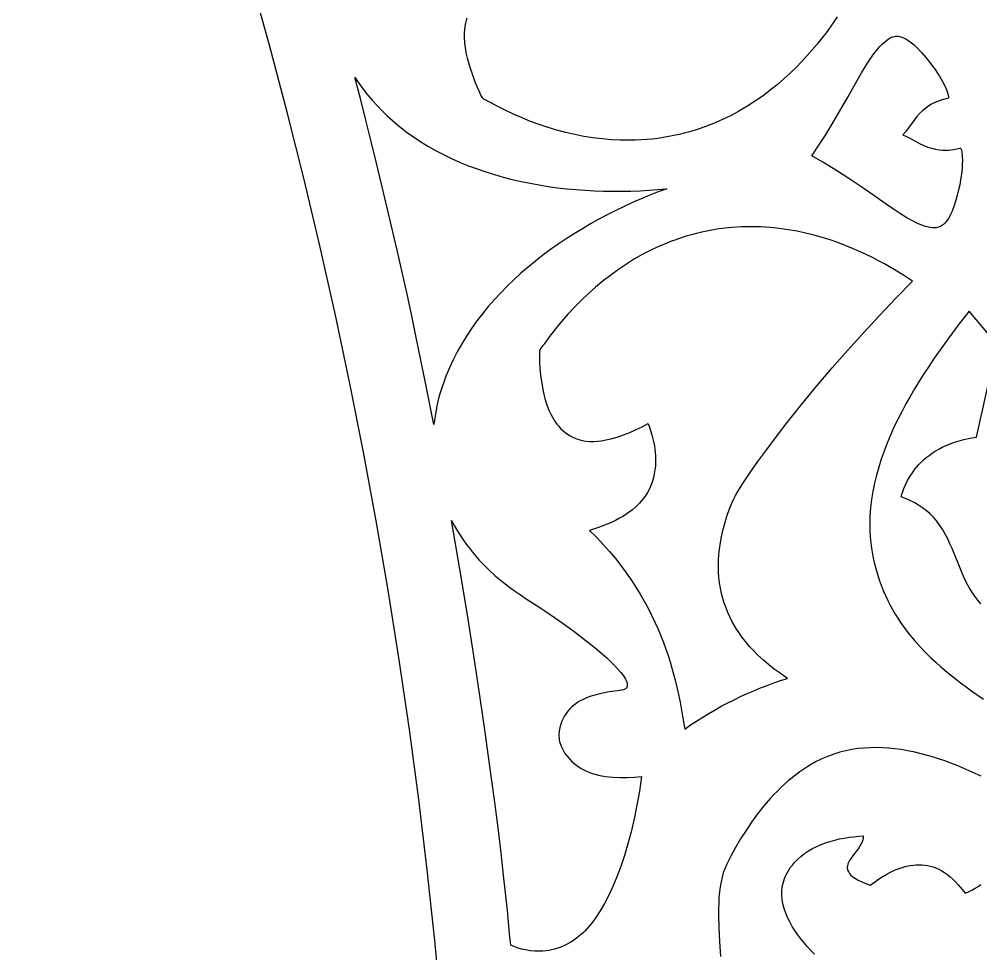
# Model space of a CAD drawing. Extents: x -540 to 540, y -540 to 540.
# Drawn here: x 340.7 to 404.1, y 36.9 to 98.6 of the extents above; entities that cross this region are included whole.
import ezdxf

# ---------------------------------------------------------------- set-up
doc = ezdxf.new("R2010")
doc.units = 0
doc.layers.add('LAYER_1', color=18, linetype='CONTINUOUS')
doc.layers.add('LAYER_2', color=174, linetype='CONTINUOUS')

msp = doc.modelspace()

# ---------------------------------------------------------------- linework, layer by layer
at = {"layer": 'LAYER_1'}
msp.add_lwpolyline([(0, 540, 0.4142135623730951), (-540, 5.68e-14, 0.4142135623730951), (0, -540, 0.4142135623730951), (540, 5.68e-14, 0.4142135623730951)], format="xyb", close=True, dxfattribs=at)
for points in [[(394.6292646109185, 98.75266839324308), (394.4001207731345, 98.41646559360116), (394.1529923408234, 98.06730803996932), (393.8877265612113, 97.70707744236498), (393.6041706815241, 97.33765551080559), (393.3021719489878, 96.96092395530857), (392.9815776108284, 96.57876448589138), (392.6422349142716, 96.19305881257145), (392.2839911065436, 95.80568864536622), (391.9066934348704, 95.41853569429314), (391.5101891464776, 95.03348166936964), (391.0943254885915, 94.65240828061316), (390.6589497084379, 94.27719723804114), (390.2039090532429, 93.90973025167102), (389.7290507702322, 93.55188903152026), (389.234222106632, 93.20555528760627), (388.7192703096682, 92.87261072994653), (388.1840426265666, 92.55493706855844), (387.6283863045533, 92.25441601345943), (387.0521485908542, 91.97292927466697), (386.4551767326952, 91.71235856219852), (385.8373179773025, 91.47458558607148), (385.5205082779015, 91.36483628351644), (385.1984195719018, 91.2614920563033), (384.8710327652066, 91.16478811818423), (384.5383287637191, 91.07495968291141), (384.2002884733425, 90.99224196423705), (383.8568927999803, 90.91687017591329), (383.5081226495356, 90.84907953169233), (383.1539589279115, 90.78910524532634), (382.7943825410114, 90.73718253056751), (382.4293743947387, 90.69354660116804), (382.0589153949963, 90.65843267088005), (381.6829864476877, 90.63207595345577), (381.3015684587159, 90.61471166264738), (380.9146423339844, 90.60657501220703), (380.3144165246979, 90.61325679018434), (379.7134309409588, 90.6434390832588), (379.1124767370187, 90.69642827257663), (378.5123450671293, 90.77153073928405), (377.9138270855424, 90.86805286452724), (377.3177139465096, 90.98530102945243), (376.7247968042826, 91.12258161520582), (376.1358668131131, 91.27920100293359), (375.5517151272529, 91.45446557378196), (374.9731329009535, 91.64768170889717), (374.4009112884667, 91.85815578942538), (373.8358414440443, 92.08519419651282), (373.2787145219378, 92.32810331130568), (372.7303216763989, 92.58618951495018), (372.1914540616796, 92.85875918859251), (371.6629028320312, 93.1451187133789), (371.5536714837634, 93.19901057054162), (371.4419007608398, 93.24993955727345), (371.3361312566174, 93.30842134837636), (371.2881658969432, 93.34378069394259), (371.2449035644531, 93.38497161865234), (371.202748991084, 93.44764918458587), (371.1271220975245, 93.58428390670419), (371.0229277976197, 93.79614878519462), (370.8950710052147, 94.08451682024452), (370.7484566341551, 94.4506610120412), (370.5879895982859, 94.89585436077198), (370.4185748114525, 95.42136986662419), (370.2451171875, 96.02848052978516), (370.163251020594, 96.3743744368376), (370.1226136862006, 96.59059742590065), (370.0869118851109, 96.83039259070313), (370.059699392773, 97.08980104528112), (370.0445299846349, 97.36486390367077), (370.0449574361448, 97.6516222799082), (370.0645355227505, 97.94611728802954), (370.1068180199001, 98.24439004207093), (370.1753587030417, 98.54248165606847), (370.220586419187, 98.69022238368709)], [(404.0985572923913, 60.02013794449056), (403.8910955238882, 60.26491558927246), (403.689427848387, 60.53172778883404), (403.4943542480469, 60.82146835327148), (403.3168558130636, 61.11817094209894), (403.1532946305714, 61.42382615847707), (403.0012438878655, 61.73682028214736), (402.8582767722414, 62.05553959285135), (402.5898861714202, 62.70369889432646), (402.3287083264709, 63.35539430083458), (402.1947571556866, 63.6785337428298), (402.0553287357566, 63.99771605030782), (401.9079962539761, 64.31132750301016), (401.7503328976406, 64.61775438067835), (401.5799118540455, 64.91538296305389), (401.3943063104861, 65.2025995298783), (401.1910894542578, 65.47779036089311), (400.9678344726562, 65.73934173583984), (400.7447379907808, 65.96441528763998), (400.5052107886031, 66.17418440149018), (400.2512068934325, 66.36837643654837), (399.9846803325785, 66.54671875197255), (399.7075851333504, 66.70893870692066), (399.4218753230576, 66.85476366055069), (399.1295049290096, 66.98392097202057), (398.8324279785156, 67.09613800048828), (398.8875347268306, 67.27571772376946), (398.9429172524321, 67.44088373631331), (399.0213126513514, 67.64724183695456), (399.1260660028551, 67.88799801631463), (399.2605223862095, 68.15635826501492), (399.428026880681, 68.44552857367684), (399.6319245655361, 68.74871493292181), (399.7485661916282, 68.90344100358213), (399.8755605200412, 69.05912333337125), (400.0133256856833, 69.21491267111685), (400.1622798234628, 69.36995976564658), (400.3228410682879, 69.52341536578814), (400.4954275550671, 69.67443022036922), (400.6804574187086, 69.82215507821746), (400.8783487941207, 69.96574068816057), (401.0895198162117, 70.10433779902621), (401.31438861989, 70.23709715964205), (401.5533733400638, 70.36316951883578), (401.8068921116414, 70.48170562543507), (402.0753630695311, 70.5918562282676), (402.3592043486414, 70.69277207616105), (402.6588340838803, 70.7836039179431), (402.9746704101562, 70.8635025024414), (403.3927608506598, 70.94828876222616), (403.8135681152344, 71.01905822753906), (405.1737670898438, 77.13914489746094), (403.3274230957031, 79.33756256103516), (402.6519396015344, 78.4690323393242), (401.9763909312325, 77.57002087749265), (401.3087443074565, 76.64299596919773), (400.9803740200967, 76.16974965814435), (400.6569669528658, 75.69042540809659), (400.3395190085959, 75.20533169326157), (400.0290260901195, 74.71477698784645), (399.7264841002691, 74.21906976605837), (399.432888941877, 73.71851850210449), (399.1492365177756, 73.21343167019195), (398.8765227307974, 72.7041177445279), (398.6157434837747, 72.1908851993195), (398.36789467954, 71.67404250877387), (398.1339722209257, 71.15389814709819), (397.914972010764, 70.63076058849958), (397.7118899518877, 70.10493830718522), (397.5257219471287, 69.57673977736225), (397.3574638993198, 69.0464734732378), (397.2081117112932, 68.51444786901905), (397.0786612858815, 67.98097143891313), (396.9701085259169, 67.44635265712719), (396.883449334232, 66.91089999786837), (396.8196796136589, 66.37492193534385), (396.7797952670304, 65.83872694376073), (396.7647921971786, 65.3026234973262), (396.775666306936, 64.76692007024738), (396.813413499135, 64.23192513673146), (396.879029676608, 63.69794717098554), (396.9735107421875, 63.1652946472168), (397.0633709700917, 62.76106724766198), (397.1639713043854, 62.36892691327654), (397.2746741833063, 61.98871044315777), (397.3948420450921, 61.62025463640295), (397.5238373279803, 61.26339629210935), (397.6610224702086, 60.91797220937428), (397.8057599100145, 60.58381918729502), (397.9574120856357, 60.26077402496885), (398.1153414353098, 59.94867352149305), (398.2789103972743, 59.64735447596491), (398.4474814097669, 59.35665368748171), (398.6204169110251, 59.07640795514074), (398.7970793392866, 58.80645407803928), (398.976831132789, 58.54662885527462), (399.3430525684668, 58.05671156914484), (399.7139807239593, 57.60535048952966), (400.0845151051675, 57.19124000920738), (400.449555217992, 56.81307452095625), (400.8040005683339, 56.46954841755456), (401.1427506620938, 56.15935609178059), (401.4607050051727, 55.88119193641263), (402.0138244628906, 55.41572570800781), (402.3771791662052, 55.11830635523636), (402.7462777365902, 54.82802453834152), (403.1207756897145, 54.54456477311577), (403.5003285412474, 54.26761157535159), (404.2732210022153, 53.73196294537787)], [(404.112982656903, 48.65349347974373), (403.3255559181358, 49.02016603505282), (402.9268783717652, 49.19371946366647), (402.5253386089455, 49.35987591114482), (402.1212720558336, 49.5179790661569), (401.7150141385862, 49.66737261737168), (401.3069002833601, 49.80740025345818), (400.897265916312, 49.93740566308539), (400.4864464635988, 50.0567325349223), (400.0747773513772, 50.16472455763792), (399.662594005804, 50.26072541990125), (399.250231853036, 50.34407881038126), (398.8380263192299, 50.41412841774697), (398.4263128305424, 50.47021793066737), (398.0154268131305, 50.51169103781146), (397.6057036931509, 50.53789142784822), (397.1974788967602, 50.54816278944668), (396.7910878501154, 50.5418488112758), (396.3868659793731, 50.5182931820046), (395.9851487106902, 50.47683959030207), (395.5862714702234, 50.41683172483721), (395.1905696841296, 50.33761327427901), (394.7983787785653, 50.23852792729647), (394.4100341796875, 50.11891937255859), (394.1109371245725, 50.01129250824916), (393.8167801933654, 49.8917870540182), (393.527569689641, 49.76081163047611), (393.2433119169743, 49.61877485823334), (392.9640131789399, 49.46608535790031), (392.6896797791127, 49.30315175008748), (392.4203180210676, 49.13038265540524), (392.1559342083793, 48.94818669446406), (391.8965346446228, 48.75697248787434), (391.6421256333728, 48.55714865624653), (391.3927134782041, 48.34912382019104), (391.1483044826915, 48.13330660031832), (390.90890495041, 47.91010561723881), (390.6745211849342, 47.67992949156292), (390.4451594898391, 47.44318684390109), (390.2208261686995, 47.20028629486374), (389.7872698625861, 46.69764597510425), (389.3739026951924, 46.1752774971679), (388.9807750951173, 45.63644982593812), (388.6079374909591, 45.08443192629836), (388.2554403113165, 44.52249276313209), (387.9233339847882, 43.95390130132273), (387.6116689399728, 43.38192650575375), (387.3204956054688, 42.80983734130859), (387.2080207928782, 42.556516901113), (387.110772836044, 42.28592762254766), (387.0280036445225, 41.99823311410553), (386.9589651278699, 41.69359698427962), (386.9029091956427, 41.37218284156289), (386.8590877573969, 41.03415429444832), (386.826752722689, 40.67967495142889), (386.8051560010754, 40.30890842099758), (386.7935495021123, 39.92201831164736), (386.7911851353561, 39.51916823187123), (386.8111904366893, 38.66624259501312), (386.8591871815258, 37.75144037836708), (386.9291906463159, 36.77607044987694)], [(393.1155159995571, 36.92095045881772), (392.8861009114435, 37.15935138255175), (392.6600652233273, 37.40670294388198), (392.4394993920604, 37.66235940579377), (392.226493874495, 37.92567503127245), (392.0231391274829, 38.19600408330339), (391.831525607876, 38.47270082487194), (391.6537437725261, 38.75511951896343), (391.4918840782855, 39.04261442856321), (391.3480369820059, 39.33453981665665), (391.2242929405392, 39.63024994622908), (391.1227424107375, 39.92909908026586), (391.0454758494526, 40.23044148175232), (390.9945837135366, 40.53363141367382), (390.9721564598414, 40.83802313901572), (390.9722704315927, 40.99046788140223), (390.9802845452188, 41.14297092076335), (390.996460107826, 41.29545153997225), (391.0210584265209, 41.44782902190208), (391.0543408084098, 41.60002264942602), (391.0965685605995, 41.75195170541724), (391.1480029901963, 41.90353547274891), (391.2089054043067, 42.05469323429419), (391.2795371100372, 42.20534427292625), (391.3601594144943, 42.35540787151827), (391.4510336247845, 42.50480331294341), (391.5524210480144, 42.65344988007483), (391.6645829912903, 42.80126685578571), (391.7877807617188, 42.94817352294922), (391.9979898063203, 43.1684310619063), (392.2248778768501, 43.37167618528758), (392.4669836893155, 43.55841981895524), (392.7228459597236, 43.72917288877153), (392.9910034040817, 43.88444632059867), (393.2699947383969, 44.02475104029888), (393.5583586786765, 44.1505979737344), (393.8546339409278, 44.26249804676744), (394.1573592411578, 44.36096218526023), (394.4650732953739, 44.446501315075), (394.7763148195833, 44.51962636207398), (395.0896225297931, 44.58084825211937), (395.4035351420106, 44.63067791107343), (395.716591372243, 44.66962626479837), (396.0273299364975, 44.6982042391564), (396.3342895507812, 44.71692276000977), (396.334652612601, 44.63661507917128), (396.3266589173836, 44.55652332173524), (396.2881643896317, 44.39704286419732), (396.2239322351138, 44.23859196164969), (396.1390887214181, 44.08128118834601), (396.0387601161332, 43.92522111853995), (395.9280726868471, 43.77052232648518), (395.6961264266253, 43.4656508726442), (395.585120130866, 43.31569935936534), (395.484260081459, 43.16755142085247), (395.3986725459925, 43.02131763135925), (395.3334837920549, 42.87710856513934), (395.2938200872345, 42.73503479644644), (395.2851620868645, 42.66483320312689), (395.2848076991195, 42.5952068995342), (395.2933977074479, 42.52616970745011), (395.3115728952984, 42.4577354486563), (395.3399740461193, 42.3899179449345), (395.3792419433594, 42.32273101806641), (395.440500802052, 42.23956530642047), (395.508066735958, 42.16226297632507), (395.6599121630938, 42.0236519893219), (395.8303628921354, 41.90370511412898), (396.0150035904513, 41.79922940781842), (396.20941892541, 41.70703192746232), (396.40919356438, 41.62391973013279), (396.8071594238281, 41.4721794128418), (397.140780691898, 41.72453249760279), (397.3531949111671, 41.87274956744903), (397.5927666743734, 42.02788450993334), (397.8570623468527, 42.1841054658014), (398.1436482939409, 42.33558057579889), (398.4500908809737, 42.47647798067151), (398.7739564732869, 42.60096582116494), (399.1128114362165, 42.70321223802486), (399.2870994208298, 42.74417245657527), (399.4642221350981, 42.77738537199694), (399.6438753746884, 42.80212200188308), (399.8257549352676, 42.81765336382689), (400.0095566125028, 42.82325047542157), (400.1949762020609, 42.81818435426037), (400.3817094996089, 42.80172601793646), (400.5694523008137, 42.77314648404307), (400.7579004013423, 42.73171677017341), (400.9467495968619, 42.67670789392068), (401.1356956830391, 42.6073908728781), (401.3244344555412, 42.52303672463888), (401.512661710035, 42.42291646679622), (401.7000732421875, 42.30630111694336), (401.8956303510361, 42.1660932873708), (402.0826559205676, 42.01417296132107), (402.2616619914421, 41.85198864945093), (402.4331606043197, 41.68098886241716), (402.5976637998605, 41.50262211087653), (402.7556836187244, 41.31833690548581), (403.0543212890625, 40.93780517578125), (403.2849764017762, 41.03931494897587), (403.5049151437449, 41.14829242244481), (403.714427124242, 41.26422683002443), (403.9138019525405, 41.38660740555112), (404.1033292379138, 41.51492338286127)]]:
    msp.add_lwpolyline(points, dxfattribs=at)
for points in [[(392.9396057128906, 89.59198760986328), (393.4063428858118, 90.2810018949339), (393.841429979203, 90.95594231320649), (394.2475716394641, 91.61401712069829), (394.6274725129949, 92.25243457342661), (395.3193704854647, 93.45913043866186), (395.9387610678106, 94.55369595705044), (396.2280277036865, 95.05195047622041), (396.5072814312309, 95.51379717673055), (396.7792268968435, 95.93644431459813), (397.046568746924, 96.31710014584044), (397.3120116278724, 96.65297292647475), (397.4448661569219, 96.80324325281929), (397.5782601860882, 96.9412709125183), (397.7125317961714, 97.06670693757397), (397.8480190679715, 97.17920235998841), (397.9850600822883, 97.27840821176382), (398.1239929199219, 97.36397552490234), (398.2080046251047, 97.40561842407223), (398.293006956613, 97.43705430525299), (398.3788837062403, 97.45870950814063), (398.4655186657805, 97.47101037243118), (398.5527956270267, 97.47438323782072), (398.6405983817729, 97.46925444400524), (398.8173164389392, 97.43519723754343), (398.9947431716281, 97.37224947061408), (399.1719489141885, 97.28382186078547), (399.3480040009691, 97.1733251256259), (399.5219787663186, 97.04416998270369), (399.6929435445859, 96.89976714958712), (399.8599686701199, 96.7435273438445), (400.1784813003825, 96.4091796847543), (400.4700793318968, 96.06841274597949), (400.7273254394531, 95.7485122680664), (400.9140198566454, 95.50513226478637), (401.0826906453993, 95.27097027211262), (401.2340765026686, 95.04680071569204), (401.3689161254072, 94.83339802117149), (401.5919114551078, 94.44199092041792), (401.7575862101324, 94.10294437502687), (401.8718499661122, 93.82245379017323), (401.9406122986783, 93.60671457103192), (401.9697827834617, 93.46192212277784), (401.9713678253197, 93.41806700185069), (401.9652709960938, 93.39427185058594), (401.9422108293826, 93.38100138873637), (401.8940385957587, 93.36722951770791), (401.7302479933677, 93.32974047647191), (401.4896793201094, 93.26492258359315), (401.3455344979017, 93.21698964801122), (401.1881127071729, 93.1558936957868), (401.0193864643219, 93.07952445900929), (400.8413282857471, 92.98577166976811), (400.6559106878472, 92.87252506015264), (400.4651061870206, 92.73767436225225), (400.2708872996662, 92.57910930815638), (400.0752265421826, 92.39471962995442), (399.8800964309683, 92.18239505973577), (399.6874694824219, 91.94002532958984), (399.3268858574019, 91.44006117728546), (399.1404828289212, 91.19485062626413), (398.9411010742188, 90.96035766601562), (399.2266515803466, 90.83637981839027), (399.505342239151, 90.69721198538417), (400.0560302734375, 90.40506744384766), (400.3379860436953, 90.27166711153856), (400.6087768195671, 90.16613483237953), (400.8675668290809, 90.08574160189488), (401.1135203002644, 90.02775841560899), (401.3458014611452, 89.98945626904614), (401.5635745397513, 89.9681061577307), (401.7660037641102, 89.96097907718698), (401.9522533622497, 89.9653460229393), (402.2728705919815, 89.9976459754294), (402.5187400531687, 90.04317397939566), (402.6831755700332, 90.0800979990327), (402.7327661694138, 90.0885110035386), (402.7594909667969, 90.08658599853516), (402.7777225156864, 90.06466600706577), (402.7974284565222, 90.01747046912925), (402.8363259601171, 89.8493555525965), (402.86630836975, 89.58644684642044), (402.8775005775891, 89.23294994808452), (402.8729643846386, 89.02354517607023), (402.8600274758029, 88.79307045507227), (402.8374554626028, 88.54205148477612), (402.8040139565595, 88.2710139648672), (402.7584685691941, 87.98048359503093), (402.6995849120275, 87.67098607495276), (402.6261285965808, 87.34304710431815), (402.536865234375, 86.9971923828125), (402.4431180770812, 86.66298404949201), (402.3324202618938, 86.30479831965393), (402.2004146150139, 85.94372628202616), (402.1250597378771, 85.76869886301863), (402.0427439626426, 85.60085902533663), (401.9529226425855, 85.44284315507119), (401.855051130981, 85.29728763831329), (401.7485847811042, 85.1668288611539), (401.6329789462302, 85.05410320968403), (401.5076889796343, 84.96174706999466), (401.3721702345914, 84.8923968281768), (401.2258780643768, 84.84868887032144), (401.1485217427286, 84.83727461853312), (401.0682678222656, 84.83325958251953), (400.9043403733938, 84.84028282361862), (400.7362118768432, 84.8618094746798), (400.5637211906587, 84.89730330444723), (400.3867071728854, 84.94622808166504), (400.2050086815682, 85.00804757507738), (400.0184645747522, 85.08222555342843), (399.8269137104825, 85.16822578546231), (399.6301949468038, 85.26551203992315), (399.2206091534002, 85.49179769110239), (398.7884180589015, 85.75679265691933), (398.3323325276677, 86.05620708732717), (397.8510634240588, 86.38575113227908), (396.807817957156, 87.11806866562787), (396.2432633225822, 87.5122624539311), (395.6483685730734, 87.91942645659117), (395.0218445729899, 88.33527082356123), (394.3624021866915, 88.75550570479449), (393.6687522785384, 89.1758412502441)], [(368.0253295898438, 71.8709716796875), (367.444001572728, 74.72617852677024), (366.8631170710605, 77.5904813471615), (366.5644646049499, 79.02690530153878), (366.2558711774175, 80.4666371142723), (365.9339861750351, 81.91002140703847), (365.595458984375, 83.35740280151367), (364.9124020941992, 86.24341413743696), (364.2375236250206, 89.10483634429195), (363.8949227333603, 90.52696671793791), (363.5444921690154, 91.94371804165966), (363.1829405060076, 93.35534639290485), (362.8069763183594, 94.7621078491211), (363.0738147071656, 94.37076547456378), (363.3544323626914, 93.98819539753484), (363.6482474809732, 93.61496597379319), (363.9546782580476, 93.25164555909775), (364.2731428899509, 92.89880250920748), (364.6030595727198, 92.55700517988132), (364.9438465023907, 92.22682192687819), (365.294921875, 91.90882110595703), (365.7404849344719, 91.53410731444413), (366.2003747792503, 91.1770938879459), (366.6739306456826, 90.83752182854818), (367.1604917701163, 90.51513213833684), (367.6593973888987, 90.20966581939773), (368.1699867383772, 89.92086387381669), (368.6915990548994, 89.64846730367958), (369.2235735748123, 89.39221711107227), (369.7652495344637, 89.15185429808061), (370.3159661702008, 88.92711986679043), (370.8750627183711, 88.71775481928762), (371.4418784153218, 88.52350015765799), (372.0157524974005, 88.34409688398743), (372.5960242009545, 88.17928600036178), (373.1820327623312, 88.02880850886692), (373.7731174178781, 87.89240541158867), (374.3686174039425, 87.7698177106129), (374.9678719568718, 87.66078640802544), (375.5702203130135, 87.56505250591218), (376.1750017087147, 87.48235700635897), (376.7815553803232, 87.41244091145165), (377.3892205641862, 87.35504522327606), (377.9973364966511, 87.30991094391808), (378.6052424140653, 87.27677907546357), (379.2122775527762, 87.25539061999835), (379.8177811491313, 87.2454865796083), (380.4210924394779, 87.24680795637927), (381.0215506601633, 87.25909575239712), (381.6184950475351, 87.28209096974768), (382.2112648379406, 87.31553461051683), (382.7991992677271, 87.35916767679042), (383.3816375732422, 87.4127311706543), (382.8195359889181, 87.2028392834006), (382.2566105324469, 86.98077125335638), (381.6936330343908, 86.7466043585521), (381.1313753253122, 86.50041587701836), (380.5706092357733, 86.24228308678562), (380.0121065963365, 85.97228326588444), (379.4566392375639, 85.69049369234536), (378.9049789900181, 85.39699164419888), (378.3578976842612, 85.09185439947554), (377.8161671508556, 84.77515923620588), (377.2805592203636, 84.44698343242041), (376.7518457233474, 84.10740426614967), (376.2307984903695, 83.75649901542417), (375.7181893519919, 83.39434495827446), (375.2147901387772, 83.02101937273105), (374.7213726812876, 82.63659953682449), (374.2387088100854, 82.2411627285853), (373.7675703557328, 81.83478622604397), (373.3087291487923, 81.41754730723108), (372.8629570198261, 80.98952325017711), (372.4310257993965, 80.55079133291264), (372.0137073180658, 80.10142883346819), (371.6117734063963, 79.64151302987426), (371.2259958949504, 79.17112120016138), (370.8571466142903, 78.6903306223601), (370.5059973949783, 78.19921857450092), (370.1733200675767, 77.6978623346144), (369.8598864626479, 77.18633918073104), (369.5664684107542, 76.66472639088136), (369.2938377424578, 76.13310124309592), (369.042766288321, 75.59154101540526), (368.8140258789062, 75.04012298583984), (368.6714068630557, 74.65719310150433), (368.5408090975651, 74.26929217954859), (368.4225122400714, 73.87701802036366), (368.3167959482113, 73.48096842434057), (368.2239398796218, 73.08174119187038), (368.1442236919394, 72.67993412334411), (368.0779270428012, 72.2761450191528)], [(382.1503295898438, 71.91670989990234), (382.2398011406358, 71.6831609407911), (382.3179693280906, 71.45898439135586), (382.4051684382823, 71.17363319652819), (382.491455457234, 70.8349274072036), (382.5668873709689, 70.45068707427755), (382.5974254715121, 70.24393521986883), (382.6215211655099, 70.02873224864555), (382.6379315762151, 69.80605566696966), (382.6454138268805, 69.57688298120308), (382.642725040759, 69.34219169770776), (382.6286223411037, 69.10295932284563), (382.6018628511672, 68.86016336297864), (382.5612036942026, 68.61478132446871), (382.5054019934627, 68.36779071367778), (382.4332148722005, 68.1201690369678), (382.3433994536688, 67.87289380070067), (382.2347128611204, 67.62694251123835), (382.1059122178085, 67.3832926749428), (381.9557546469857, 67.1429217981759), (381.7829972719049, 66.90680738729962), (381.5863972158193, 66.67592694867591), (381.3647116019814, 66.4512579886667), (381.1166975536444, 66.2337780136339), (380.8411121940611, 66.02446452993945), (380.5367126464844, 65.82429504394531), (380.2731763696788, 65.67168770408827), (380.0028302077654, 65.53101545751667), (379.7266335846664, 65.40121256101287), (379.4455459243042, 65.28121327135926), (379.1605266506012, 65.16995184533823), (378.8725351874799, 65.06636253973218), (378.2914733886719, 64.87793731689453), (378.7528013276195, 64.41841568124705), (379.1898914551011, 63.95536198448362), (379.603456922616, 63.48945131307868), (379.9942108816638, 63.02135875350668), (380.3628664837436, 62.55175939224205), (380.7101368803549, 62.08132831575928), (381.0367352229971, 61.61074061053279), (381.3433746631696, 61.14067136303703), (381.6307683523717, 60.67179565974645), (381.8996294421028, 60.20478858713552), (382.1506710838622, 59.74032523167866), (382.3846064291495, 59.27908067985035), (382.6021486294638, 58.82173001812501), (382.8040108363048, 58.36894833297711), (382.9909062011716, 57.92141071088108), (383.1635478755636, 57.47979223831139), (383.3226490109803, 57.04476800174248), (383.4689227589211, 56.61701308764879), (383.6030822708852, 56.19720258250479), (383.7258406983721, 55.7860115727849), (383.9400069059118, 54.99218838551532), (384.1171265935352, 54.24094421763563), (384.2629049732373, 53.53767976094143), (384.3830472570129, 52.88779570722833), (384.5692443847656, 51.76977157592773), (384.9572629570785, 52.03915473801666), (385.3511497419063, 52.3010295708167), (385.7506548639482, 52.55527685647218), (386.1555284479031, 52.80177737712746), (386.5655206184699, 53.04041191492689), (386.9803815003478, 53.27106125201482), (387.3998612182355, 53.49360617053559), (387.823709896832, 53.70792745263354), (388.2516776608364, 53.91390588045303), (388.6835146349476, 54.1114222361384), (389.1189709438646, 54.300357301834), (389.5577967122864, 54.48059185968417), (389.9997420649118, 54.65200669183327), (390.4445571264399, 54.81448258042564), (390.8919920215696, 54.96790030760563), (391.341796875, 55.11214065551758), (390.7883366354504, 55.49350445221672), (390.4655563666502, 55.7314962842285), (390.1211907050927, 56.00225345980173), (389.7620756807228, 56.30669501977638), (389.3950473234855, 56.64574000499242), (389.0269416633253, 57.02030745628984), (388.8446211040069, 57.22119930698155), (388.664594730187, 57.4313164145086), (388.4877170456089, 57.65077365897599), (388.3148425540156, 57.8796859204887), (388.1468257591503, 58.11816807915174), (387.9845211647558, 58.3663350150701), (387.8287832745755, 58.62430160834879), (387.6804665923524, 58.89218273909279), (387.5404256218297, 59.1700932874071), (387.4095148667503, 59.45814813339673), (387.2885888308574, 59.75646215716665), (387.1785020178942, 60.0651502388219), (387.0801089316036, 60.38432725846744), (386.9942640757289, 60.71410809620829), (386.9218219540131, 61.05460763214943), (386.8636370701993, 61.40594074639586), (386.8205639280305, 61.7682223190526), (386.79345703125, 62.14156723022461), (386.7846209956389, 62.4155302890794), (386.785096573013, 62.68991720091125), (386.7945387989538, 62.964512880722), (386.8126027090428, 63.23910224351347), (386.8389433388613, 63.51347020428751), (386.8732157239909, 63.78740167804595), (386.9641759025091, 64.33309482452336), (387.0827235292488, 64.87446100296036), (387.2260988888615, 65.40977953337165), (387.3915422659989, 65.9373297357719), (387.5762939453125, 66.45539093017578), (387.6679911830781, 66.67830765361701), (387.7806280309194, 66.91729096779525), (387.9138051631357, 67.17239729107317), (388.0671232540269, 67.44368304181337), (388.2401829778925, 67.73120463837853), (388.4325850090319, 68.03501849913127), (388.8738186903312, 68.69174868665012), (389.3876296923215, 69.41432495127103), (389.9708234093995, 70.20319863989519), (390.6202052359621, 71.05882109942374), (391.3325805664062, 71.98164367675781), (392.2995912264276, 73.20343332739283), (393.2883240824259, 74.40814660028117), (394.297123967689, 75.59660246662733), (395.3243357155046, 76.76961989763583), (396.3683041591604, 77.92801786451113), (397.4273741319442, 79.07261533845775), (398.4998904671438, 80.20423129068014), (399.5841979980469, 81.32368469238281), (399.0583529461854, 81.66976798995653), (398.4412936917155, 82.05215109747712), (397.7378691012075, 82.45730564173866), (397.3552850757426, 82.66419458602041), (396.9529280412322, 82.87170324953519), (396.5314041059976, 83.07814058563221), (396.0913193783601, 83.28181554766076), (395.633279966641, 83.48103708897006), (395.1578919791617, 83.67411416290938), (394.6657615242435, 83.85935572282798), (394.1574947102077, 84.03507072207512), (393.6336976453756, 84.19956811400007), (393.0949764380687, 84.35115685195206), (392.541937196608, 84.48814588928033), (391.9751860293152, 84.6088441793342), (391.3953290445113, 84.71156067546286), (390.8029723505178, 84.79460433101562), (390.198722055656, 84.8562840993417), (389.5831842682473, 84.89490893379036), (388.9569650966128, 84.90878778771088), (388.320670649074, 84.89622961445247), (387.6749070339521, 84.85554336736442), (387.0202803595686, 84.78503799979599), (386.6898327840041, 84.73807469375326), (386.3573967342447, 84.6830224650964), (386.0230479738304, 84.61966993299409), (385.6868622663017, 84.54780571661496), (385.3489153751984, 84.46721843512768), (385.0092830640609, 84.37769670770088), (384.6680410964293, 84.27902915350325), (384.3252652358437, 84.17100439170343), (383.9810312458445, 84.0534110414701), (383.6354148899716, 83.92603772197188), (383.2884919317652, 83.78867305237745), (382.9403381347656, 83.64110565185547), (382.3711311783864, 83.37739066361605), (381.8117882715291, 83.0897458531723), (381.262793355178, 82.7792672780582), (380.7246303703176, 82.44705099580769), (380.1977832579322, 82.09419306395478), (379.6827359590061, 81.72178954003343), (379.1799724145237, 81.33093648157765), (378.6899765654692, 80.92272994612136), (378.2132323528272, 80.4982659911986), (377.7502237175817, 80.05864067434331), (377.3014346007172, 79.60495005308945), (376.8673489432182, 79.13829018497105), (376.4484506860688, 78.65975712752204), (376.0452237702535, 78.17044693827643), (375.6581521367566, 77.67145567476817), (375.2877197265625, 77.16387939453125), (375.2119800811142, 77.06783982193062), (375.1326826094571, 76.97338596854262), (375.0620255225246, 76.87469343081005), (375.0337490642466, 76.82193752920296), (375.01220703125, 76.76593780517578), (374.9998198567189, 76.69092932214747), (374.9874442694834, 76.53431041232949), (374.9813148974525, 76.29733729193248), (374.9876663685355, 75.98126617716702), (375.0127333106415, 75.58735328424372), (375.0627503516794, 75.11685482937318), (375.1439521195583, 74.57102702876603), (375.2625732421875, 73.95112609863281), (375.3015734511885, 73.75753292464029), (375.3454403115123, 73.57430819674809), (375.4094972246501, 73.34667890864907), (375.4967033523007, 73.08455571063601), (375.6100178561629, 72.79784925300176), (375.7523998979354, 72.49647018603913), (375.835415983569, 72.34337550227617), (375.9268086393171, 72.19032916004095), (376.0269477603923, 72.03856999062003), (376.1362032420068, 71.88933682530003), (376.254944979373, 71.74386849536754), (376.3835428677032, 71.6034038321092), (376.5223668022098, 71.46918166681155), (376.6717866781052, 71.34244083076126), (376.8321723906016, 71.2244201552449), (377.0038938349115, 71.11635847154906), (377.1873209062472, 71.01949461096038), (377.382823499821, 70.93506740476542), (377.5907715108453, 70.86431568425083), (377.8115348345324, 70.80847828070317), (378.0454833660947, 70.76879402540906), (378.2929870007446, 70.74650174965511), (378.5544156336944, 70.74284028472792), (378.8301391601562, 70.75904846191406), (379.0482902180376, 70.78419127508178), (379.2651232961387, 70.81818938076268), (379.4806168428117, 70.86049410275268), (379.6947493064087, 70.91055676484773), (380.1188447777837, 71.03176120453672), (380.5372372970811, 71.17741329019714), (380.9497544511183, 71.34312361219642), (381.3562238267129, 71.52450276090207), (381.7564730106822, 71.71716132668155)], [(369.1846008300781, 65.52706909179688), (369.3691730807062, 65.19107240746351), (369.5590129369718, 64.86792317649031), (369.7536429830675, 64.55730482945555), (369.9525858031859, 64.25890079693761), (370.1553639815195, 63.9723945095148), (370.3615001022611, 63.69746939776545), (370.5705167496033, 63.43380889226788), (370.7819365077387, 63.18109642360042), (370.9952819608599, 62.93901542234141), (371.2100756931596, 62.70724931906918), (371.6420983320651, 62.27339552879835), (372.074185097996, 61.87700249741456), (372.5025166644934, 61.51553766954444), (372.9232737050986, 61.18646848981463), (373.3326368933524, 60.88726240285176), (373.726786902796, 60.61538685328244), (374.1019044069703, 60.36830928573333), (374.7797645936756, 59.93841787520223), (375.0748686232887, 59.75053892147349), (375.3356628417969, 59.57732772827148), (376.3354734478638, 58.8794129145909), (377.2475236352349, 58.21983138571196), (378.0680233297949, 57.59859853054787), (378.44275734411, 57.30236766464427), (378.793182457429, 57.01572973801181), (379.1188249104879, 56.73868667426468), (379.4192109440222, 56.47124039701701), (379.6938667987675, 56.21339282988296), (379.9423187154595, 55.96514589647666), (380.1640929348337, 55.72650152041228), (380.3587156976258, 55.49746162530396), (380.5257132445714, 55.27802813476585), (380.6646118164062, 55.06820297241211), (380.7111097156998, 54.96402017908395), (380.7443566302305, 54.86358307543877), (380.7683291313062, 54.74724891122808), (380.7710724263934, 54.62726774451829), (380.7607472490247, 54.569737678372), (380.7406317229588, 54.51588963337584), (380.7092314991291, 54.46725486678812), (380.6650522284689, 54.42536463586713), (380.6065995619117, 54.39175019787119), (380.5323791503906, 54.36794281005859), (380.1239069606312, 54.29926482716649), (379.5860389766299, 54.21976328992078), (379.2835717369867, 54.16683829483817), (378.9667437590209, 54.10026893887459), (378.6415511128117, 54.01640906459917), (378.3139898684385, 53.91161251458107), (377.9900560959805, 53.7822331313894), (377.8313232836196, 53.70718545315634), (377.6757458655171, 53.62462475759332), (377.5240733504332, 53.53409527502148), (377.3770552471276, 53.43514123576197), (377.2354410643603, 53.32730687013593), (377.0999803108912, 53.21013640846449), (376.9714224954802, 53.0831740810688), (376.8505171268872, 52.94596411827001), (376.7380137138721, 52.79805075038927), (376.6346617651948, 52.6389782077477), (376.5412107896153, 52.46829072066645), (376.4584102958935, 52.28553251946667), (376.3870097927893, 52.09024783446951), (376.3277587890625, 51.88198089599609), (376.2974703180562, 51.73851362446416), (376.2776501242356, 51.5980276201752), (376.2677819166801, 51.46057693964055), (376.267349404469, 51.32621563937153), (376.2758362966816, 51.19499777587947), (376.2927263023972, 51.06697740567567), (376.3175031306951, 50.94220858527147), (376.3496504906546, 50.82074537117821), (376.4339916418758, 50.58795198796975), (376.5416194286952, 50.36902970814091), (376.6684035237472, 50.1644109837823), (376.8102135996664, 49.97452826698451), (376.9629193290873, 49.79981400983813), (377.1223903846442, 49.64070066443379), (377.2844964389718, 49.49762068286208), (377.4451071647044, 49.3710065172136), (377.6000922344766, 49.26129061957896), (377.7453213209227, 49.16890544204875), (377.989990234375, 49.03785705566406), (378.2051714443895, 48.94615612087851), (378.4249007986758, 48.86574957349129), (378.6487050591217, 48.79613212204561), (378.8761109876151, 48.73679847508468), (379.106645346044, 48.68724334115172), (379.3398348962965, 48.64696142878994), (379.5752064002602, 48.61544744654253), (379.8122866198233, 48.59219610295275), (380.289680253299, 48.56846016591884), (380.7682298918269, 48.57171128603389), (381.2441496305104, 48.59790713164363), (381.7136535644531, 48.64300537109375), (381.5777267434144, 47.67234728488378), (381.4189655272426, 46.74069111125787), (381.2392667630531, 45.84899935970462), (381.0405272979614, 44.99823453971261), (380.8246439790827, 44.18935916077042), (380.5935136535325, 43.42333573236665), (380.3490331684262, 42.70112676398986), (380.0930993708792, 42.02369476512864), (379.8276091080069, 41.39200224527158), (379.5544592269246, 40.80701171390727), (379.2755465747478, 40.26968568052428), (378.9927679985918, 39.7809866546112), (378.7080203455721, 39.34187714565662), (378.423200462804, 38.95331966314912), (378.2813561999878, 38.7782987160282), (378.140205197403, 38.61627671657727), (377.9999845609386, 38.46737397848242), (377.8609313964844, 38.33171081542969), (377.6503583236239, 38.14527735887787), (377.439422491716, 37.97740422437923), (377.2285566890379, 37.82727368663004), (377.0181937038672, 37.69406802032662), (376.8087663244814, 37.57696950016524), (376.6007073391578, 37.47516040084219), (376.394449536174, 37.38782299705377), (376.1904257038075, 37.31413956349625), (375.9890686303356, 37.25329237486595), (375.790811104036, 37.20446370585914), (375.596085913186, 37.16683583117211), (375.4053258460631, 37.13959102550116), (375.2189636909447, 37.12191156354257), (375.0374322361084, 37.11297971999264), (374.6905925803917, 37.11808798690389), (374.3682691851328, 37.14837402380522), (374.0739243565513, 37.19729602826699), (373.8110204008669, 37.25831219785948), (373.5830196242995, 37.32488073015303), (373.2455768333944, 37.44850767312455), (373.0892944335938, 37.51584243774414), (373.0181099780355, 38.26474951182745), (372.8685524532372, 39.80653676691129), (372.6202509302642, 42.13797786359157), (372.4527052541703, 43.5988103714666), (372.2528344801823, 45.25584646246421), (372.0180922421836, 47.10868284415888), (371.7459321740572, 49.15691622412513), (371.4338079096864, 51.40014330993743), (371.0791730829544, 53.83796080917027), (370.6794813277443, 56.46996542939814), (370.2321862779395, 59.29575387819555), (369.734741567423, 62.31492286313696)]]:
    msp.add_lwpolyline(points, close=True, dxfattribs=at)
at = {"layer": 'LAYER_2'}
for points in [[(460, 0, 0.414213562373095), (0, 460, 0.4142135623730991), (-460, -3.0695e-12, 0.4142135623730954), (0, -460, 0.4142135623730951)], [(370, -3.126e-13, 0.4142135623730948), (0, 370, 0.4142135623730999), (-370, -2.9559e-12, 0.4142135623730958), (0, -370, 0.4142135623730949)]]:
    msp.add_lwpolyline(points, format="xyb", close=True, dxfattribs=at)

doc.saveas('drawing.dxf')
